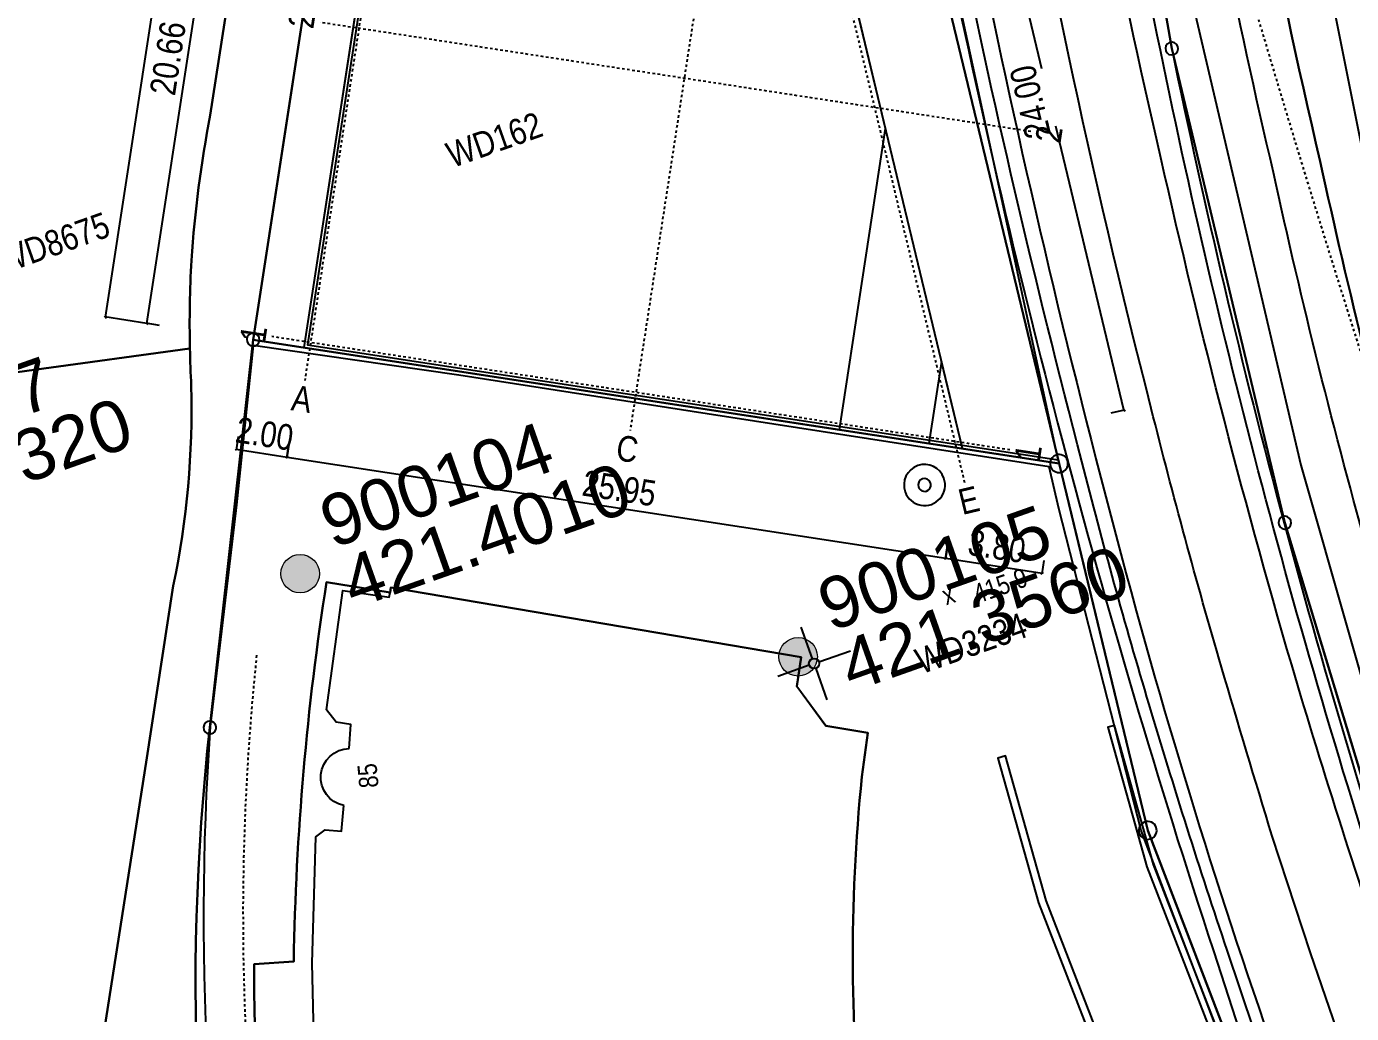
# Model space of a CAD drawing. Header units: metres. Extents: x 679883 to 680199, y 245373 to 245682.
# Drawn here: x 679980.1 to 680031.7, y 245498 to 245536.5 of the extents above; entities that cross this region are included whole.
import ezdxf

# ---------------------------------------------------------------- set-up
doc = ezdxf.new("R2010")
doc.units = ezdxf.units.M
doc.linetypes.add('DASHDOT', pattern=[1, 0.5, -0.25, 0, -0.25])
for name, color, linetype in [('1 Projekt-EG', 7, 'Continuous'), ('2 Projekt-UG', 7, 'Continuous'), ('5 Projekt-Achsen', 7, 'Continuous'), ('6 Referenzdaten', 7, 'Continuous'), ('7 Projekt-1.OG', 7, 'Continuous'), ('MASSE', 7, 'Continuous')]:
    doc.layers.add(name, color=color, linetype=linetype)
for name, color, linetype, lineweight in [('Fixpunkt', 5, 'Continuous', 0), ('Fixpunkt-Hoehe', 5, 'Continuous', 0), ('Fixpunkt-PNum', 5, 'Continuous', 0)]:
    doc.layers.add(name, color=color, linetype=linetype, lineweight=lineweight)
doc.styles.add('Arial Narrow', font='ARIALN.TTF')
doc.styles.get("Standard").update_dxf_attribs({"font": 'arial.ttf'})
doc.dimstyles.new('ELITE-DIM1', dxfattribs={"dimscale": 10, "dimtxt": 10, "dimasz": 0, "dimexe": 0.3, "dimexo": 56.829, "dimgap": 0.09, "dimtad": 1, "dimdec": 4, "dimdsep": 46, "dimtxsty": 'Arial Narrow', "dimtsz": 0.799999, "dimcen": 0, "dimclrd": 140, "dimclre": 140, "dimclrt": 140, "dimadec": 4, "dimazin": 2, "dimtfac": 1, "dimtdec": 4, "dimtmove": 0, "dimatfit": 3, "dimfxl": 1, "dimtolj": 1, "dimtzin": 0, "dimarcsym": 0})
doc.dimstyles.new('ELITE-DIM10', dxfattribs={"dimscale": 10, "dimtxt": 10, "dimasz": 0, "dimexe": 0.3, "dimexo": 59.592, "dimgap": 0.09, "dimtad": 1, "dimdec": 4, "dimdsep": 46, "dimtxsty": 'Arial Narrow', "dimtsz": 0.799999, "dimcen": 0, "dimclrd": 140, "dimclre": 140, "dimclrt": 140, "dimadec": 4, "dimazin": 2, "dimtfac": 1, "dimtdec": 4, "dimtmove": 0, "dimatfit": 3, "dimfxl": 1, "dimtolj": 1, "dimtzin": 0, "dimarcsym": 0})
doc.dimstyles.new('ELITE-DIM4', dxfattribs={"dimscale": 10, "dimtxt": 10, "dimasz": 0, "dimexe": 0.3, "dimexo": 38.175, "dimgap": 0.09, "dimtad": 1, "dimdec": 4, "dimdsep": 46, "dimtxsty": 'Arial Narrow', "dimtsz": 0.799999, "dimcen": 0, "dimclrd": 140, "dimclre": 140, "dimclrt": 140, "dimadec": 4, "dimazin": 2, "dimtfac": 1, "dimtdec": 4, "dimtmove": 0, "dimatfit": 3, "dimfxl": 1, "dimtolj": 1, "dimtzin": 0, "dimarcsym": 0})
doc.dimstyles.new('ELITE-DIM5', dxfattribs={"dimscale": 10, "dimtxt": 10, "dimasz": 0, "dimexe": 0.3, "dimexo": 38.16, "dimgap": 0.09, "dimtad": 1, "dimdec": 4, "dimdsep": 46, "dimtxsty": 'Arial Narrow', "dimtsz": 0.799999, "dimcen": 0, "dimclrd": 140, "dimclre": 140, "dimclrt": 140, "dimadec": 4, "dimazin": 2, "dimtfac": 1, "dimtdec": 4, "dimtmove": 0, "dimatfit": 3, "dimfxl": 1, "dimtolj": 1, "dimtzin": 0, "dimarcsym": 0})
doc.dimstyles.new('ELITE-DIM6', dxfattribs={"dimscale": 10, "dimtxt": 10, "dimasz": 0, "dimexe": 0.3, "dimexo": 51.83, "dimgap": 0.09, "dimtad": 1, "dimdec": 4, "dimdsep": 46, "dimtxsty": 'Arial Narrow', "dimtsz": 0.799999, "dimcen": 0, "dimclrd": 140, "dimclre": 140, "dimclrt": 140, "dimadec": 4, "dimazin": 2, "dimtfac": 1, "dimtdec": 4, "dimtmove": 0, "dimatfit": 3, "dimfxl": 1, "dimtolj": 1, "dimtzin": 0, "dimarcsym": 0})

# ---------------------------------------------------------------- blocks, each defined once
blk = doc.blocks.new('C990')
at = {"layer": 'Fixpunkt'}
h = blk.add_hatch(color=256, dxfattribs=at)
edge = h.paths.add_edge_path()
edge.add_arc((0, 0), 0.75, 0, 360)
blk.add_circle((0, 0), 0.75, dxfattribs=at)
blk = doc.blocks.new('B')
at = {"layer": '6 Referenzdaten', "color": 6, "linetype": 'Continuous'}
for points in [[(-1790.740244, -4000.80208, -0.029407), (-1503.140244, -3022.00208), (-1354.640244, -3063.90208, -0.034922), (-741.840244, -1713.60208), (-522.240244, -1834.40208), (-513.640244, -1816.90208), (903.259756, -2604.50208), (849.759756, -2706.20208), (904.659756, -2889.60208), (1049.559756, -2969.60208), (970.859756, -3122.70208, 0.052584), (482.959756, -4527.70208, 0.054153)], [(1980.759756, -5912.00208), (1926.759756, -3682.80208), (2042.059756, -2393.10208), (2060.259756, -2228.00208), (874.559756, -1589.60208), (12.359756, -1125.90208), (-704.440244, -749.30208), (-972.340244, -1312.70208), (-1356.340244, -2092.90208, 0.068762), (-2117.740244, -4803.90208, 0.048847)]]:
    blk.add_lwpolyline(points, format="xyb", dxfattribs=at)
blk = doc.blocks.new('B-5')
at = {"layer": '6 Referenzdaten', "color": 4, "char_height": 100, "attachment_point": 5, "style": 'Arial Narrow'}
for s, insert, width in [('WD8675', (-1302.540244, -113.60208), 464.1), ('WD162', (448.259756, -307.50208), 397.95)]:
    blk.add_mtext(s, dxfattribs=dict(at, insert=insert, width=width))
blk = doc.blocks.new('B-7')
at = {"layer": '6 Referenzdaten', "color": 4, "insert": (1322.612697, -2825.567335), "char_height": 100, "width": 464.1, "attachment_point": 7, "style": 'Arial Narrow'}
blk.add_mtext('WD3234', dxfattribs=at)
blk = doc.blocks.new('B-9')
at = {"layer": '6 Referenzdaten', "color": 4, "linetype": 'Continuous'}
for points in [[(-2140.940244, -430.90208), (-940.340244, -677.90208, -0.018738), (-820.540244, -356.60208, -0.02998), (-563.140244, 151.79792), (-318.140244, 607.99792), (-51.340244, 1103.69792), (162.159756, 1505.99792), (463.559756, 2071.89792), (681.759756, 2485.99792, -0.035073), (1441.059756, 3704.69792, -0.027756), (2170.459756, 4606.99792, 0.058077), (3348.659756, 6393.99792), (3621.559756, 6901.89792), (3950.259756, 7511.89792), (4224.759756, 8021.19792), (4436.759756, 8417.59792), (4860.859756, 9202.89792), (5195.766989, 9759.471655)], [(5195.766989, 9759.471655), (4860.859756, 9202.89792), (4436.759756, 8417.59792), (4224.759756, 8021.19792), (3950.259756, 7511.89792), (3621.559756, 6901.89792), (3348.659756, 6393.99792, -0.058077), (2170.459756, 4606.99792, 0.027756), (1441.059756, 3704.69792, 0.035073), (681.759756, 2485.99792), (463.559756, 2071.89792), (162.159756, 1505.99792), (-51.340244, 1103.69792), (-318.140244, 607.99792), (-563.140244, 151.79792, 0.02998), (-820.540244, -356.60208, 0.018738), (-940.340244, -677.90208, 0.007818), (-983.840244, -817.00208, -0.057731), (-1309.740244, -1528.80208), (-1638.340244, -2140.90208), (-2173.440244, -3131.90208)], [(-2193.240244, -4919.70208, -0.081957), (-1359.240244, -2096.10208), (-697.040244, -728.00208), (94.559756, 748.69792), (259.659756, 1056.59792), (868.359756, 2190.79792), (1163.159756, 2739.99792), (1444.559756, 3264.39792, -0.013045), (1819.259756, 3778.69792, -0.012799), (2218.359756, 4270.39792), (3203.859756, 3741.29792), (3587.659756, 5028.79792), (4035.759756, 6297.09792), (4543.159756, 7543.39792), (5110.959756, 8764.39792), (5607.420958, 9759.471655)]]:
    blk.add_lwpolyline(points, format="xyb", dxfattribs=at)
blk = doc.blocks.new('B-12')
at = {"layer": '6 Referenzdaten', "color": 9, "linetype": 'Continuous'}
blk.add_lwpolyline([(6635.422543, 8582.560046), (6474.359756, 8459.69792), (6056.359756, 7676.69792), (5317.859756, 6083.19792), (4670.959756, 4450.99792), (4123.459756, 2786.19792), (3798.259756, 2873.59792), (3761.859756, 2717.39792), (3854.259756, 2698.19792), (4393.459756, 2571.19792), (4848.259756, 2463.99792), (4442.959756, 710.69792), (4200.959756, 766.89792), (3814.659756, 856.49792, 0.023964), (3452.359756, -1458.90208, 0.015118), (3305.259756, -3000.60208, 0.013163), (3240.659756, -4656.60208, 0.007796), (3242.959756, -5618.60208, -0.00007), (3275.859756, -7042.80208, -0.000015)], format="xyb", dxfattribs=at)
blk = doc.blocks.new('B-13')
at = {"layer": '6 Referenzdaten', "color": 4, "linetype": 'Continuous'}
blk.add_lwpolyline([(5607.420958, 9759.471655), (5110.959756, 8764.39792), (4543.159756, 7543.39792), (4035.759756, 6297.09792), (3587.659756, 5028.79792), (3203.859756, 3741.29792), (2949.159756, 2804.59792), (2731.659756, 1850.49792), (2540.159756, 890.79792), (2374.859756, -75.60208), (2327.559756, -50.30208), (2101.359756, -2228.60208), (2071.459756, -2519.60208), (1951.059756, -3690.80208), (2099.459756, -9288.00208)], dxfattribs=at)
blk.add_lwpolyline([(3275.859756, -7042.80208, 0.00007), (3242.959756, -5618.60208, -0.007796), (3240.659756, -4656.60208, -0.013163), (3305.259756, -3000.60208, -0.015118), (3452.359756, -1458.90208, -0.023964), (3814.659756, 856.49792), (3444.659756, 942.39792), (3854.259756, 2698.19792), (3761.859756, 2717.39792), (3798.259756, 2873.59792), (3805.759756, 2977.69792), (3727.659756, 2984.59792, -0.027439), (4722.059756, 6066.79792, -0.027028), (6025.059756, 8976.29792), (6442.602538, 9759.471655)], format="xyb", dxfattribs=at)
blk = doc.blocks.new('B-14')
at = {"layer": '6 Referenzdaten', "color": 6, "insert": (-840.740244, -2478.40208), "char_height": 75, "width": 99.225, "attachment_point": 5, "rotation": 75.96, "style": 'Arial Narrow'}
blk.add_mtext('85', dxfattribs=at)
blk = doc.blocks.new('B-17')
at = {"layer": '6 Referenzdaten', "color": 6, "linetype": 'Continuous'}
for points in [[(5622.5185, 9759.471655), (5123.459756, 8754.19792, 0.029741), (4035.759756, 6297.09792, 0.024461), (3203.859756, 3741.29792, 0.02031), (2731.659756, 1850.49792, 0.018273), (2374.859756, -75.60208, 0.029687), (2035.659756, -4218.60208), (2027.259756, -4547.40208), (2027.959756, -5078.30208, 0.002999), (2111.659756, -7645.10208, 0.002427), (2156.759756, -9006.10208), (2210.859756, -10663.40208), (2245.759756, -10661.80208), (2333.659756, -13301.00208), (2361.637627, -14153.562725)], [(5801.037267, 9759.471655, 0.002782), (5156.459756, 8471.29792, 0.016063), (4363.659756, 6726.29792, 0.013126), (3827.159756, 5318.09792, 0.01278), (3392.159756, 3939.89792, 0.006967), (3091.059756, 2834.59792, 0.010888), (2790.259756, 1548.29792, 0.007298), (2593.659756, 535.29792, 0.013019), (2446.459756, -433.50208, 0.015108), (2193.659756, -2869.80208, 0.020047), (2128.059756, -5024.70208, 0.007122), (2168.259756, -6484.70208), (2204.959756, -7645.10208), (2238.459756, -8671.50208), (2300.359756, -10659.20208), (2388.759756, -13338.90208), (2415.77092, -14153.562725)], [(2652.159756, -5142.20208), (2653.559756, -4601.90208, -0.010588), (2694.259756, -3270.30208, -0.016357), (2879.959756, -1173.00208, -0.02089), (3221.759756, 1038.99792, -0.013283), (3569.259756, 2566.99792), (3688.859756, 3010.69792), (3727.659756, 2984.59792), (3781.459756, 2952.49792), (4259.759756, 2783.59792), (4241.959756, 2703.89792), (3878.059756, 2790.79792), (3854.259756, 2698.19792), (3760.159756, 2717.79792, 0.020258), (3053.859756, -851.10208, 0.029719), (2759.559756, -4636.40208), (2788.459756, -6538.10208)], [(3010.159756, -842.40208, -0.034508), (3771.359756, 2918.59792)], [(2187.359756, -2251.00208, -0.012783), (2427.159756, -91.50208)], [(2719.959756, -4539.90208, -0.029966), (3010.159756, -842.40208)], [(2119.659756, -3231.00208, -0.009893), (2187.359756, -2251.00208)], [(2086.959756, -4233.80208, -0.008275), (2119.659756, -3231.00208)]]:
    blk.add_lwpolyline(points, format="xyb", dxfattribs=at)
for points in [[(1533.659756, -5389.90208), (1486.959756, -3815.90208), (1525.659756, -3232.90208), (1495.059756, -3230.90208), (1456.359756, -3815.30208), (1503.159756, -5389.60208), (1533.659756, -5389.90208)], [(1974.159756, -5393.70208), (1927.559756, -3823.90208), (1964.759756, -3262.10208), (1938.059756, -3260.30208), (1900.759756, -3823.40208), (1947.459756, -5393.50208), (1974.159756, -5393.70208)], [(2079.759756, -4730.40208), (2086.959756, -4233.80208)]]:
    blk.add_lwpolyline(points, dxfattribs=at)
blk = doc.blocks.new('B-18')
at = {"layer": '6 Referenzdaten', "color": 9, "linetype": 'Continuous'}
blk.add_lwpolyline([(5881.200558, 9759.471655, 0.001202), (5811.959756, 9512.69792, 0.004445), (5565.759756, 8612.39792, 0.007536), (5363.359756, 7817.09792, 0.019527), (4679.059756, 4441.89792, 0.014498), (4325.859756, 2014.19792, 0.022759), (4041.559756, -2190.60208, 0.008923), (3992.959756, -4768.00208), (3987.859756, -5345.20208), (3983.059756, -6012.00208, 0.002633), (3976.759756, -7645.10208, 0.001186), (3979.659756, -8404.20208), (3956.501075, -14153.562725)], format="xyb", dxfattribs=at)
blk = doc.blocks.new('B-22')
at = {"layer": '6 Referenzdaten', "color": 4, "linetype": 'Continuous'}
for points in [[(2677.839732, -14153.562725), (2665.159756, -13776.60208), (2625.259756, -12646.40208), (2583.859756, -11321.40208), (2526.959756, -9699.90208), (2479.959756, -8311.90208), (2469.159756, -8028.20208, -0.002339), (2452.059756, -7642.30208, -0.003174), (2436.559756, -7169.20208), (2421.859756, -6834.10208), (2412.659756, -6538.00208), (2401.159756, -6131.50208), (2392.259756, -5718.00208), (2387.359756, -5249.10208), (2385.459756, -4759.10208), (2390.359756, -4351.60208), (2400.459756, -3873.10208, -0.00218), (2433.759756, -3186.70208, -0.009896), (2511.459756, -2146.40208, -0.021422), (2882.359756, 658.89792, -0.016663), (3419.059756, 3028.79792, -0.031025), (4411.059756, 6110.39792, -0.024329), (5644.659756, 8907.89792)], [(3311.291247, -14153.562725), (3295.859756, -13629.70208, 0.000972), (3250.759756, -12087.50208), (3201.059756, -10338.00208, 0.00059), (3161.459756, -8977.50208), (3111.359756, -7645.10208), (3088.859756, -7048.10208), (3055.959756, -5622.50208, -0.007745), (3053.659756, -4654.10208, -0.013149), (3118.559756, -2988.40208, -0.015228), (3266.559756, -1438.30208, -0.019044), (3537.659756, 414.79792)]]:
    blk.add_lwpolyline(points, format="xyb", dxfattribs=at)
blk = doc.blocks.new('B-23')
at = {"layer": '6 Referenzdaten', "color": 6, "linetype": 'Continuous'}
for points in [[(-874.740244, -2354.10208), (-838.140244, -2268.30208), (-888.840244, -2240.60208), (-907.940244, -2182.50208), (-692.340244, -1765.20208), (-531.540244, -1850.10208), (-522.240244, -1834.40208)], [(-1288.840244, -3094.50208), (-1111.540244, -2635.40208), (-1068.740244, -2621.90208), (-1009.940244, -2648.00208), (-968.540244, -2556.50208)]]:
    blk.add_lwpolyline(points, dxfattribs=at)
for points in [[(-968.540244, -2556.50208, -0.89693), (-874.740244, -2354.10208)], [(-1710.940244, -4830.20208, -0.046831), (-1288.840244, -3094.50208)]]:
    blk.add_lwpolyline(points, format="xyb", dxfattribs=at)
blk = doc.blocks.new('B-24')
at = {"layer": '6 Referenzdaten', "color": 6, "linetype": 'Continuous'}
for points in [[(-2193.240244, -4919.70208, -0.081957), (-1359.240244, -2096.10208), (-697.040244, -728.00208), (259.659756, 1056.59792), (1444.559756, 3264.39792, -0.013045), (1819.259756, 3778.69792, -0.012799), (2218.359756, 4270.39792), (3203.859756, 3741.29792), (3587.659756, 5028.79792), (4035.759756, 6297.09792), (4543.159756, 7543.39792), (5110.959756, 8764.39792), (5607.420958, 9759.471655)], [(3005.636921, -14153.562725), (2788.459756, -6538.10208), (2765.559756, -4638.30208), (2853.659756, -2739.00208), (3053.859756, -851.10208), (3367.359756, 1022.39792), (3798.259756, 2873.59792), (3805.759756, 2977.69792), (3727.659756, 2984.59792, -0.027439), (4722.059756, 6066.79792, -0.027028), (6025.059756, 8976.29792), (6442.602538, 9759.471655)], [(2099.459756, -9288.00208), (1951.059756, -3690.80208), (2101.359756, -2228.60208), (-697.040244, -728.00208), (-1359.240244, -2096.10208, 0.081957), (-2193.240244, -4919.70208, 0.081953), (-2076.140244, -7861.60208), (-1619.540244, -10076.90208), (-1616.140244, -10093.50208), (-881.540244, -9934.00208), (1678.659756, -9377.90208), (2099.459756, -9288.00208)]]:
    blk.add_lwpolyline(points, format="xyb", dxfattribs=at)
for points in [[(5607.420958, 9759.471655), (5110.959756, 8764.39792), (4543.159756, 7543.39792), (4035.759756, 6297.09792), (3587.659756, 5028.79792), (3203.859756, 3741.29792), (2949.159756, 2804.59792), (2731.659756, 1850.49792), (2540.159756, 890.79792), (2374.859756, -75.60208), (2327.559756, -50.30208), (2101.359756, -2228.60208), (1951.059756, -3690.80208), (2099.459756, -9288.00208), (1678.659756, -9377.90208), (1817.959756, -11296.10208), (1932.359756, -12878.60208), (2018.320321, -14153.562725)], [(6635.422543, 8582.560046), (6474.359756, 8459.69792), (6056.359756, 7676.69792), (5317.859756, 6083.19792), (4670.959756, 4450.99792), (4123.459756, 2786.19792), (3798.259756, 2873.59792), (3367.359756, 1022.39792), (3053.859756, -851.10208), (2853.659756, -2739.00208), (2765.559756, -4638.30208), (2788.459756, -6538.10208), (3005.636921, -14153.562725)], [(2101.359756, -2228.60208), (2327.559756, -50.30208), (348.359756, 1008.89792), (259.659756, 1056.59792), (-697.040244, -728.00208), (2101.359756, -2228.60208)]]:
    blk.add_lwpolyline(points, dxfattribs=at)
blk = doc.blocks.new('B-25')
at = {"layer": '6 Referenzdaten', "color": 3, "linetype": 'DASHDOT'}
blk.add_lwpolyline([(3254.449448, -14153.562725), (3301.559756, -5766.80208, -0.003622), (3332.159756, -3061.30208, -0.010504), (3437.959756, -357.60208, -0.040149), (4546.859756, 7356.39792), (2252.459756, 7723.99792)], format="xyb", dxfattribs=at)
blk.add_lwpolyline([(3254.449448, -14153.562725), (3301.559756, -5766.80208, -0.003622), (3332.159756, -3061.30208, -0.010504), (3437.959756, -357.60208, -0.040149), (4546.859756, 7356.39792), (2252.459756, 7723.99792)], format="xyb", dxfattribs=at)
blk = doc.blocks.new('B-28')
at = {"layer": '6 Referenzdaten', "color": 3, "insert": (1503.050022, -2603.369154), "char_height": 75, "width": 44.8875, "attachment_point": 7, "style": 'Arial Narrow'}
blk.add_mtext('x', dxfattribs=at)
blk = doc.blocks.new('B-29')
at = {"layer": '6 Referenzdaten', "color": 3, "insert": (1619.580613, -2638.929484), "char_height": 75, "width": 223.65, "attachment_point": 7, "style": 'Arial Narrow'}
blk.add_mtext('415.9', dxfattribs=at)
blk = doc.blocks.new('B-32')
at = {"layer": '6 Referenzdaten', "color": 4, "linetype": 'Continuous'}
blk.add_lwpolyline([(3471.480048, -14153.562724), (3368.659756, -6126.10208), (3408.359756, -3927.60208), (3501.159756, -2317.90208), (3954.159756, 837.59792), (3455.359756, 970.19792), (3224.059756, -398.00208), (2986.659756, -2548.00208), (2814.759756, -5342.70208), (2821.359756, -7910.30208), (2933.259756, -11164.90208), (2933.459756, -13639.00208), (2956.446847, -14153.562725)], dxfattribs=at)
blk = doc.blocks.new('LFP3BO-6')
at = {"layer": '6 Referenzdaten', "color": 6, "linetype": 'Continuous'}
for points in [[(1499.659756, -2132.80208, 1), (1659.659756, -2132.80208, 1), (1499.659756, -2132.80208)], [(1554.659756, -2132.80208, 1), (1604.659756, -2132.80208, 1), (1554.659756, -2132.80208)]]:
    blk.add_lwpolyline(points, format="xyb", dxfattribs=at)
blk = doc.blocks.new('91')
at = {"layer": '6 Referenzdaten', "color": 4, "linetype": 'Continuous'}
blk.add_lwpolyline([(-2173.440244, -3131.90208), (-1638.340244, -2140.90208), (-1309.740244, -1528.80208, 0.057731), (-983.840244, -817.00208, -0.007818), (-940.340244, -677.90208), (-2140.940244, -430.90208, -0.000879)], format="xyb", dxfattribs=at)
blk = doc.blocks.new('GPM-17')
at = {"layer": '6 Referenzdaten', "color": 6, "linetype": 'Continuous'}
blk.add_lwpolyline([(1951.059756, -3655.80208, 1), (1951.059756, -3725.80208, 1), (1951.059756, -3655.80208)], format="xyb", dxfattribs=at)
blk = doc.blocks.new('GPBOL-54')
at = {"layer": '6 Referenzdaten', "color": 6, "linetype": 'Continuous'}
blk.add_lwpolyline([(2853.659756, -2714.00208, 1), (2853.659756, -2764.00208, 1), (2853.659756, -2714.00208)], format="xyb", dxfattribs=at)
blk = doc.blocks.new('GPM-18')
at = {"layer": '6 Referenzdaten', "color": 6, "linetype": 'Continuous'}
blk.add_lwpolyline([(2101.359756, -2193.60208, 1), (2101.359756, -2263.60208, 1), (2101.359756, -2193.60208)], format="xyb", dxfattribs=at)
blk = doc.blocks.new('GPBOL-55')
at = {"layer": '6 Referenzdaten', "color": 6, "linetype": 'Continuous'}
blk.add_lwpolyline([(-1359.240244, -2071.10208, 1), (-1359.240244, -2121.10208, 1), (-1359.240244, -2071.10208)], format="xyb", dxfattribs=at)
blk = doc.blocks.new('GPBOL-56')
at = {"layer": '6 Referenzdaten', "color": 6, "linetype": 'Continuous'}
blk.add_lwpolyline([(3053.859756, -826.10208, 1), (3053.859756, -876.10208, 1), (3053.859756, -826.10208)], format="xyb", dxfattribs=at)
blk = doc.blocks.new('GPBOL-57')
at = {"layer": '6 Referenzdaten', "color": 6, "linetype": 'Continuous'}
blk.add_lwpolyline([(-697.040244, -703.00208, 1), (-697.040244, -753.00208, 1), (-697.040244, -703.00208)], format="xyb", dxfattribs=at)
blk = doc.blocks.new('120')
at = {"layer": '6 Referenzdaten', "color": 3, "linetype": 'DASHDOT'}
blk.add_lwpolyline([(-1093.940244, -1891.50208, 0.162504), (-1842.840244, -7992.50208), (-1396.640244, -10045.80208), (-1666.340244, -10104.40208)], format="xyb", dxfattribs=at)
blk.add_lwpolyline([(-1093.940244, -1891.50208, 0.162504), (-1842.840244, -7992.50208), (-1396.640244, -10045.80208), (-1666.340244, -10104.40208)], format="xyb", dxfattribs=at)
blk = doc.blocks.new('NETZKR-8')
at = {"layer": '6 Referenzdaten', "color": 8, "linetype": 'Continuous'}
for points in [[(942.459756, -2625.10208), (942.459756, -2495.10208)], [(922.459756, -2645.10208), (792.459756, -2645.10208)], [(942.459756, -2665.10208), (942.459756, -2795.10208)], [(962.459756, -2645.10208), (1092.459756, -2645.10208)]]:
    blk.add_lwpolyline(points, dxfattribs=at)
blk.add_circle((942.459756, -2645.10208), 20, dxfattribs=at)
blk = doc.blocks.new('B-35')
at = {"layer": '6 Referenzdaten', "color": 3, "linetype": 'Continuous'}
blk.add_lwpolyline([(482.959756, -4527.70208, -0.052584), (970.859756, -3122.70208), (1049.559756, -2969.60208), (904.659756, -2889.60208), (849.359756, -2706.60208), (903.259756, -2604.50208), (-513.640244, -1816.90208), (-522.240244, -1834.40208), (-741.840244, -1713.60208, 0.034922), (-1354.640244, -3063.90208), (-1503.140244, -3022.00208, 0.029407), (-1790.740244, -4000.80208, 0.0366)], format="xyb", dxfattribs=at)
blk = doc.blocks.new('B-42')
at = {"layer": '5 Projekt-Achsen', "color": 112, "linetype": 'DASHDOT'}
blk.add_lwpolyline([(1993.064018, 341.283841), (1729.946943, -2175.021118)], dxfattribs=at)
at = {"layer": '5 Projekt-Achsen', "color": 112, "insert": (1727.660164, -2196.901946), "char_height": 100, "width": 79.8, "attachment_point": 2, "rotation": 354.033643, "style": 'Arial Narrow'}
blk.add_mtext('E', dxfattribs=at)
blk = doc.blocks.new('B-44')
at = {"layer": '5 Projekt-Achsen', "color": 112, "linetype": 'DASHDOT'}
blk.add_lwpolyline([(1938.564283, -2114.888626), (-624.477452, -740.807158)], dxfattribs=at)
at = {"layer": '5 Projekt-Achsen', "color": 112, "char_height": 100, "width": 66.15, "rotation": 61.803637, "style": 'Arial Narrow'}
for insert, attachment_point in [((-643.866788, -730.412272), 8), ((1957.953619, -2125.283513), 2)]:
    blk.add_mtext('1', dxfattribs=dict(at, insert=insert, attachment_point=attachment_point))
blk = doc.blocks.new('B-46')
at = {"layer": '5 Projekt-Achsen', "color": 112, "linetype": 'DASHDOT'}
blk.add_lwpolyline([(246.51374, 560.019086), (-560.507659, -945.298883)], dxfattribs=at)
at = {"layer": '5 Projekt-Achsen', "color": 112, "insert": (-570.902544, -964.688219), "char_height": 100, "width": 79.8, "attachment_point": 2, "rotation": 331.803639, "style": 'Arial Narrow'}
blk.add_mtext('A', dxfattribs=at)
blk = doc.blocks.new('B-49')
at = {"layer": '5 Projekt-Achsen', "color": 112, "linetype": 'DASHDOT'}
blk.add_lwpolyline([(2428.20481, -972.701817), (-39.528836, 350.283691)], dxfattribs=at)
at = {"layer": '5 Projekt-Achsen', "color": 112, "char_height": 100, "width": 66.15, "rotation": 61.803637, "style": 'Arial Narrow'}
for insert, attachment_point in [((-58.918172, 360.678577), 8), ((2447.594145, -983.096703), 2)]:
    blk.add_mtext('2', dxfattribs=dict(at, insert=insert, attachment_point=attachment_point))
blk = doc.blocks.new('B-51')
at = {"layer": '5 Projekt-Achsen', "color": 112, "linetype": 'DASHDOT'}
blk.add_lwpolyline([(1402.370288, 2.753899), (569.361774, -1551.037224)], dxfattribs=at)
at = {"layer": '5 Projekt-Achsen', "color": 112, "insert": (558.966888, -1570.42656), "char_height": 100, "width": 86.1, "attachment_point": 2, "rotation": 331.803639, "style": 'Arial Narrow'}
blk.add_mtext('C', dxfattribs=at)
blk = doc.blocks.new('B-66')
at = {"layer": '1 Projekt-EG', "color": 7, "linetype": 'Continuous'}
for points in [[(770.067972, 1585.270236), (1974.94617, 3832.701105), (2734.214933, 3425.646814), (2057.813726, 517.746457), (818.149601, 1182.263155), (770.067972, 1585.270236)], [(455.402876, 998.332858), (-520.779168, -822.49718), (1338.842078, -1819.466231), (1899.619653, -773.461054), (2016.056211, 338.693891), (1526.244957, 393.604484), (1529.485704, 422.502473), (455.402876, 998.332858)], [(1649.950437, -1986.255645), (1766.288799, -2048.62622), (1802.57902, -1701.566788), (1649.950437, -1986.255645)]]:
    blk.add_lwpolyline(points, dxfattribs=at)
blk = doc.blocks.new('B-68')
at = {"layer": '2 Projekt-UG', "color": 1, "linetype": 'Continuous'}
blk.add_lwpolyline([(2102.641137, -2214.198898), (2374.875472, -75.604923), (2540.181598, 890.794029), (2725.158561, 1821.633386), (2899.322657, 2593.306103), (2936.321428, 2757.252671), (3063.038478, 3223.263228), (1984.349464, 3801.563051), (154.37701, 388.158619), (145.563676, 392.883567), (-503.171718, -817.187253), (2102.641137, -2214.198898)], dxfattribs=at)
blk = doc.blocks.new('*D318')
at = {"layer": 'MASSE', "color": 140, "linetype": 'ByBlock', "transparency": 16777216}
for p, q in [((-1065.697515, -530.359027), (-89.523505, 1290.475319)), ((-92.167505, 1291.892803), (-45.45679, 1266.850531)), ((-87.832315, 1284.875113), (-91.214694, 1296.075524)), ((-1021.630795, -553.983809), (-1068.341516, -528.941542)), ((-1067.388705, -524.758821), (-1064.006326, -535.959232))]:
    blk.add_line(p, q, dxfattribs=at)
at = {"layer": 'MASSE', "color": 9, "linetype": 'ByBlock', "transparency": 16777216}
for p in [(455.402876, 998.332858), (-520.779168, -822.49718)]:
    blk.add_point(p, dxfattribs=at)
at = {"layer": 'MASSE', "color": 140, "transparency": 16777216, "insert": (-599.643866, 391.870497), "char_height": 100, "width": 298.2, "attachment_point": 8, "rotation": 61.803637, "style": 'Arial Narrow'}
blk.add_mtext('20.66', dxfattribs=at)
blk = doc.blocks.new('*D322')
at = {"layer": 'MASSE', "color": 140, "linetype": 'ByBlock', "transparency": 16777216}
for p, q in [((-877.415765, -1064.452003), (-902.458061, -1111.162776)), ((-895.44037, -1106.827588), (-906.640782, -1110.209963)), ((-901.040576, -1108.518776), (-724.77989, -1203.014603)), ((-726.197376, -1205.658603), (-701.155081, -1158.947829)), ((-730.380096, -1204.705791), (-719.179684, -1201.323416))]:
    blk.add_line(p, q, dxfattribs=at)
at = {"layer": 'MASSE', "color": 9, "linetype": 'ByBlock', "transparency": 16777216}
for p in [(-697.040244, -728.00208), (-520.779168, -822.49718)]:
    blk.add_point(p, dxfattribs=at)
at = {"layer": 'MASSE', "color": 140, "transparency": 16777216, "insert": (-801.097875, -1133.733378), "char_height": 100, "width": 232.05, "attachment_point": 8, "rotation": 331.803617, "style": 'Arial Narrow'}
blk.add_mtext('2.00', dxfattribs=at)
blk = doc.blocks.new('*D323')
at = {"layer": 'MASSE', "color": 140, "linetype": 'ByBlock', "transparency": 16777216}
for p, q in [((-701.155076, -1158.947824), (-726.197376, -1205.658603)), ((-719.179684, -1201.323416), (-730.380096, -1204.705791)), ((-724.77989, -1203.014603), (1562.287995, -2429.143796)), ((1560.87051, -2431.787796), (1585.912804, -2385.077022)), ((1556.687789, -2430.834983), (1567.888201, -2427.452608))]:
    blk.add_line(p, q, dxfattribs=at)
at = {"layer": 'MASSE', "color": 9, "linetype": 'ByBlock', "transparency": 16777216}
for p in [(-520.779168, -822.49718), (1766.288799, -2048.62622)]:
    blk.add_point(p, dxfattribs=at)
at = {"layer": 'MASSE', "color": 140, "transparency": 16777216, "insert": (430.566411, -1794.045888), "char_height": 100, "width": 298.2, "attachment_point": 8, "rotation": 331.803617, "style": 'Arial Narrow'}
blk.add_mtext('25.95', dxfattribs=at)
blk = doc.blocks.new('*D324')
at = {"layer": 'MASSE', "color": 140, "linetype": 'ByBlock', "transparency": 16777216}
for p, q in [((1585.912809, -2385.077017), (1560.87051, -2431.787796)), ((1567.888201, -2427.452608), (1556.687789, -2430.834983)), ((1562.287995, -2429.143796), (1897.500378, -2608.855859)), ((1896.082892, -2611.499859), (1921.125177, -2564.789103)), ((1891.900172, -2610.547046), (1903.100584, -2607.164671))]:
    blk.add_line(p, q, dxfattribs=at)
at = {"layer": 'MASSE', "color": 9, "linetype": 'ByBlock', "transparency": 16777216}
for p in [(1766.288799, -2048.62622), (2101.359756, -2228.60208)]:
    blk.add_point(p, dxfattribs=at)
at = {"layer": 'MASSE', "color": 140, "transparency": 16777216, "insert": (1741.706545, -2496.966515), "char_height": 100, "width": 232.05, "attachment_point": 8, "rotation": 331.803617, "style": 'Arial Narrow'}
blk.add_mtext('3.80', dxfattribs=at)
at = {"layer": 'MASSE', "color": 140, "transparency": 16777216, "insert": (1823.763698, -2484.226278), "char_height": 2.5, "attachment_point": 7, "rotation": 331.803618, "style": 'Arial Narrow'}
blk.add_mtext('3', dxfattribs=at)
blk = doc.blocks.new('*D325')
at = {"layer": 'MASSE', "color": 140, "linetype": 'ByBlock', "transparency": 16777216}
for p, q in [((-1209.484805, -453.272425), (1286.241052, 4201.926828)), ((1283.597055, 4203.344317), (1430.020296, 4124.844481)), ((1287.932232, 4196.32662), (1284.549873, 4207.527036)), ((-1065.697515, -530.359078), (-1212.128803, -451.854936)), ((-1211.175985, -447.672217), (-1207.793625, -458.872634))]:
    blk.add_line(p, q, dxfattribs=at)
at = {"layer": 'MASSE', "color": 9, "linetype": 'ByBlock', "transparency": 16777216}
for p in [(1974.94617, 3832.701105), (-697.040244, -728.00208)]:
    blk.add_point(p, dxfattribs=at)
at = {"layer": 'MASSE', "color": 140, "transparency": 16777216, "insert": (16.344788, 1886.13959), "char_height": 100, "width": 298.2, "attachment_point": 8, "rotation": 61.803538, "style": 'Arial Narrow'}
blk.add_mtext('52.82', dxfattribs=at)
blk = doc.blocks.new('*D329')
at = {"layer": 'MASSE', "color": 140, "linetype": 'ByBlock', "transparency": 16777216}
for p, q in [((2550.926449, -756.522719), (2658.547348, 271.428617)), ((2661.53104, 271.11624), (2608.81919, 276.634867)), ((2662.23071, 266.88381), (2654.863985, 275.973423)), ((2408.609815, -2115.873684), (2526.935946, -985.670304)), ((2358.881672, -2110.667429), (2411.593508, -2116.18606)), ((2404.926453, -2111.328877), (2412.293178, -2120.41849))]:
    blk.add_line(p, q, dxfattribs=at)
at = {"layer": 'MASSE', "color": 9, "linetype": 'ByBlock', "transparency": 16777216}
for p in [(2016.056211, 338.693891), (1766.288799, -2048.62622)]:
    blk.add_point(p, dxfattribs=at)
at = {"layer": 'MASSE', "color": 140, "transparency": 16777216, "insert": (2516.061339, -868.702184), "char_height": 100, "width": 298.2, "attachment_point": 8, "rotation": 84.023218, "style": 'Arial Narrow'}
blk.add_mtext('24.00', dxfattribs=at)
at = {"layer": 'MASSE', "color": 140, "transparency": 16777216, "insert": (2475.204618, -778.759044), "char_height": 2.5, "attachment_point": 7, "rotation": 84.023218, "style": 'Arial Narrow'}
blk.add_mtext('4', dxfattribs=at)
blk = doc.blocks.new('B-108')
at = {"layer": '7 Projekt-1.OG', "color": 3, "linetype": 'Continuous'}
blk.add_lwpolyline([(-520.771485, -822.502155), (1766.241555, -2048.714357), (2015.921535, 338.721992), (2734.214938, 3425.646811), (1974.910244, 3832.833829), (-520.81878, -822.590343)], dxfattribs=at)
blk = doc.blocks.new('A$C67BD5B28')
at = {"layer": '1 Projekt-EG'}
blk.add_blockref('B-66', (8215.69616, 14153.56272), dxfattribs=at)
at = {"layer": '2 Projekt-UG'}
blk.add_blockref('B-68', (8215.69616, 14153.56272), dxfattribs=at)
at = {"layer": '5 Projekt-Achsen'}
for name in ['B-46', 'B-49', 'B-42', 'B-51', 'B-44']:
    blk.add_blockref(name, (8215.69616, 14153.56272), dxfattribs=at)
at = {"layer": '6 Referenzdaten'}
for name in ['B-9', 'B-12', 'B-24', 'B-25', 'B-35', 'B-17', 'B-13', 'B-22', 'B-18', 'B-14', 'B-7', 'B-5', 'B-29', 'B-28', 'B-23', 'B-32', 'B', '91', 'GPBOL-57', 'GPBOL-56', '120', 'GPBOL-55', 'LFP3BO-6', 'GPM-18', 'NETZKR-8', 'GPBOL-54', 'GPM-17']:
    blk.add_blockref(name, (8215.69616, 14153.56272), dxfattribs=at)
at = {"layer": '7 Projekt-1.OG'}
blk.add_blockref('B-108', (8215.69616, 14153.56272), dxfattribs=at)
at = {"layer": 'MASSE', "color": 140}
for base, p1, p2, angle, dimstyle, picture, middle, set_off in [((7006.2113548389, 13700.2902954323), (7518.6559158389, 13425.5606404323), (10190.6423298389, 17986.2638254323), 61.8035379999, 'ELITE-DIM6', '*D325', (8187.9743158389, 16063.3271274323), (8215.6961598389, 14153.5627204323)), ((7149.99864, 13623.20369), (7694.91699, 13331.06554), (8671.09904, 15151.89558), 61.803637, 'ELITE-DIM1', '*D318', (7571.98562, 14569.05796), (8215.69616, 14153.56272)), ((10624.30597, 12037.68904), (9981.98496, 12104.9365), (10231.75237, 14492.25661), 84.023218, 'ELITE-DIM10', '*D329', (10682.02929, 13290.06681), (8215.69616, 14153.56272)), ((7314.65558, 13045.04394), (7518.65592, 13425.56064), (7694.91699, 13331.06554), 331.803616, 'ELITE-DIM4', '*D322', (7438.22304, 13063.89601), (8215.69616, 14153.56272)), ((7490.91627, 12950.54812), (7694.91699, 13331.06554), (9981.98496, 12104.9365), 331.803616, 'ELITE-DIM4', '*D323', (8669.88733, 12403.5835), (8215.69616, 14153.56272)), ((9777.98415, 11724.41892), (9981.98496, 12104.9365), (10317.05592, 11924.96064), 331.803616, 'ELITE-DIM5', '*D324', (9981.02746, 11700.66287), (8215.69616, 14153.56272))]:
    dim = blk.add_linear_dim(base=base, p1=p1, p2=p2, angle=angle, dimstyle=dimstyle, dxfattribs=at)
    dim.commit()
    dim.dimension.update_dxf_attribs({"geometry": picture, "text_midpoint": middle, "dimtype": 128, "insert": set_off})

msp = doc.modelspace()

# ---------------------------------------------------------------- block references
at = {"xscale": 0.01, "yscale": 0.01, "zscale": 0.01, "rotation": 19.46499704376711}
msp.add_blockref('A$C67BD5B28', (679962.765, 245372.632), dxfattribs=at)
at = {"layer": 'Fixpunkt'}
ref = msp.add_blockref('C990', (679971.329, 245517.693, 415.632), dxfattribs=dict(at, rotation=19.46499704376711))
ref.add_attrib('PNum', '903377', (679972.577, 245518.664, 415.632), dxfattribs={"layer": 'Fixpunkt-PNum', "height": 2, "rotation": 19.465})
ref.add_attrib('Hoehe', '415.6320', (679973.41, 245516.307, 415.632), dxfattribs={"layer": 'Fixpunkt-Hoehe', "height": 2, "rotation": 19.465})
ref = msp.add_blockref('C990', (679990.749, 245515.156, 421.401), dxfattribs=dict(at, rotation=19.46499704376711))
ref.add_attrib('PNum', '900104', (679991.997, 245516.128, 421.401), dxfattribs={"layer": 'Fixpunkt-PNum', "height": 2, "rotation": 19.465})
ref.add_attrib('Hoehe', '421.4010', (679992.83, 245513.77, 421.401), dxfattribs={"layer": 'Fixpunkt-Hoehe', "height": 2, "rotation": 19.465})
ref = msp.add_blockref('C990', (680010.141, 245511.92, 421.356), dxfattribs=dict(at, rotation=19.46499704376711))
ref.add_attrib('PNum', '900105', (680011.389, 245512.892, 421.356), dxfattribs={"layer": 'Fixpunkt-PNum', "height": 2, "rotation": 19.465})
ref.add_attrib('Hoehe', '421.3560', (680012.222, 245510.534, 421.356), dxfattribs={"layer": 'Fixpunkt-Hoehe', "height": 2, "rotation": 19.465})

doc.saveas('drawing.dxf')
